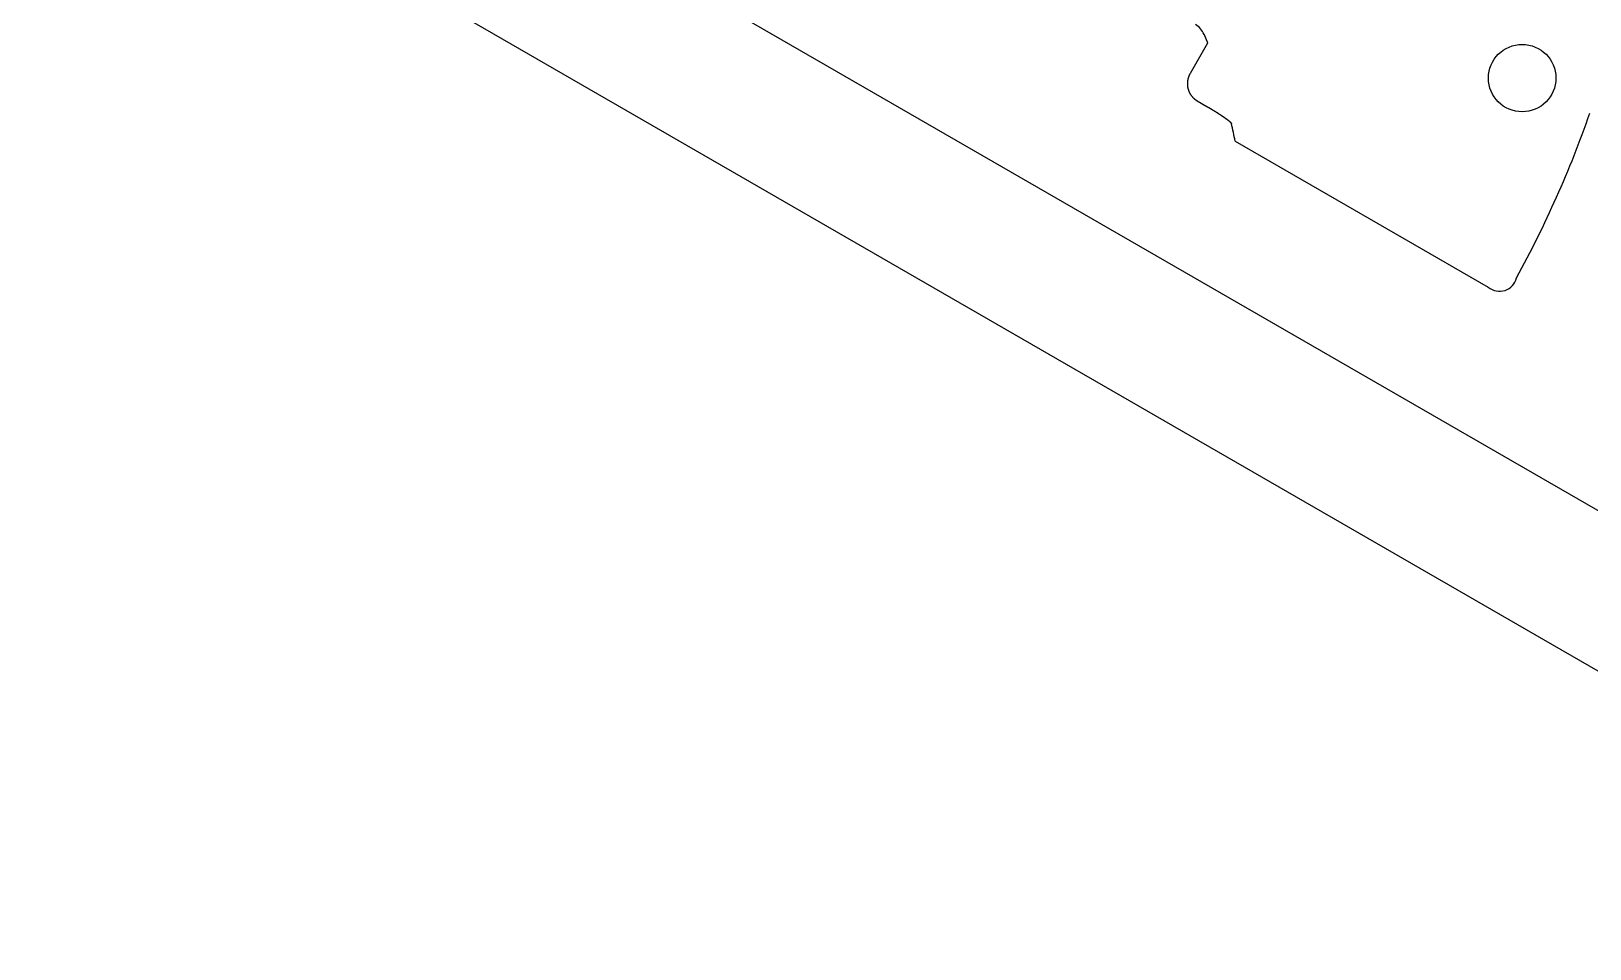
# Model space of a CAD drawing. Extents: x 442 to 745, y 5 to 355.
# Drawn here: x 489.45 to 521.81, y 40.47 to 59.53 of the extents above; entities that cross this region are included whole.
import ezdxf

# ---------------------------------------------------------------- set-up
doc = ezdxf.new("R2010")
doc.units = 0
doc.layers.add('VISIBLE__ANSI_', color=7, linetype='CONTINUOUS')

msp = doc.modelspace()

# ---------------------------------------------------------------- linework, layer by layer
at = {"layer": 'VISIBLE__ANSI_'}
for p, q in [((593.942, 8.024), (445.272, 93.859)), ((442.389, 92.195), (593.942, 4.696)), ((513.875, 59.285), (513.51, 58.652)), ((513.659, 58.086), (513.861, 57.97)), ((514.446, 57.25), (519.702, 54.215))]:
    msp.add_line(p, q, dxfattribs=at)
for points in [[(513.799, 59.465, 0), (513.799, 59.465, 0), (513.8, 59.465, 0), (513.8, 59.465, 0), (513.8, 59.465, 0), (513.8, 59.465, 0), (513.8, 59.464, 0), (513.8, 59.464, 0), (513.8, 59.464, 0), (513.8, 59.464, 0), (513.8, 59.464, 0), (513.8, 59.464, 0), (513.8, 59.463, 0), (513.8, 59.463, 0), (513.8, 59.463, 0), (513.8, 59.463, 0), (513.801, 59.463, 0), (513.801, 59.463, 0), (513.801, 59.462, 0), (513.801, 59.462, 0), (513.801, 59.462, 0), (513.801, 59.462, 0), (513.801, 59.462, 0), (513.801, 59.462, 0), (513.801, 59.462, 0), (513.801, 59.461, 0), (513.801, 59.461, 0), (513.801, 59.461, 0), (513.801, 59.461, 0), (513.801, 59.461, 0), (513.802, 59.461, 0), (513.802, 59.46, 0), (513.802, 59.46, 0), (513.802, 59.46, 0), (513.802, 59.46, 0), (513.802, 59.459, 0), (513.802, 59.459, 0), (513.802, 59.459, 0), (513.802, 59.459, 0), (513.802, 59.459, 0), (513.802, 59.459, 0), (513.802, 59.458, 0), (513.803, 59.458, 0), (513.803, 59.458, 0), (513.803, 59.458, 0), (513.803, 59.457, 0), (513.803, 59.457, 0), (513.803, 59.457, 0), (513.803, 59.457, 0), (513.803, 59.456, 0), (513.803, 59.456, 0), (513.803, 59.456, 0), (513.804, 59.456, 0), (513.804, 59.456, 0), (513.804, 59.455, 0), (513.804, 59.455, 0), (513.804, 59.455, 0), (513.804, 59.454, 0), (513.804, 59.454, 0), (513.804, 59.454, 0), (513.805, 59.453, 0), (513.805, 59.453, 0), (513.805, 59.453, 0), (513.805, 59.453, 0), (513.805, 59.452, 0), (513.805, 59.452, 0), (513.805, 59.452, 0), (513.806, 59.451, 0), (513.806, 59.451, 0), (513.806, 59.451, 0), (513.806, 59.45, 0), (513.806, 59.45, 0), (513.806, 59.45, 0), (513.806, 59.449, 0), (513.807, 59.449, 0), (513.807, 59.449, 0), (513.807, 59.448, 0), (513.807, 59.448, 0), (513.807, 59.448, 0), (513.807, 59.447, 0), (513.807, 59.447, 0), (513.808, 59.447, 0), (513.808, 59.446, 0), (513.808, 59.446, 0), (513.808, 59.445, 0), (513.808, 59.445, 0), (513.809, 59.444, 0), (513.809, 59.444, 0), (513.809, 59.444, 0), (513.809, 59.443, 0), (513.809, 59.443, 0), (513.809, 59.443, 0), (513.81, 59.442, 0), (513.81, 59.442, 0), (513.81, 59.441, 0), (513.81, 59.441, 0), (513.81, 59.44, 0), (513.811, 59.44, 0), (513.811, 59.439, 0), (513.811, 59.439, 0), (513.811, 59.438, 0), (513.811, 59.438, 0), (513.812, 59.438, 0), (513.812, 59.437, 0), (513.812, 59.437, 0), (513.812, 59.436, 0), (513.812, 59.436, 0), (513.813, 59.435, 0), (513.813, 59.435, 0), (513.813, 59.434, 0), (513.813, 59.434, 0), (513.813, 59.433, 0), (513.814, 59.433, 0), (513.814, 59.432, 0), (513.814, 59.432, 0), (513.814, 59.431, 0), (513.815, 59.431, 0), (513.815, 59.43, 0), (513.815, 59.43, 0), (513.815, 59.429, 0), (513.815, 59.429, 0), (513.816, 59.428, 0), (513.816, 59.428, 0), (513.816, 59.427, 0), (513.816, 59.427, 0), (513.817, 59.426, 0), (513.817, 59.425, 0), (513.817, 59.425, 0), (513.817, 59.424, 0), (513.818, 59.424, 0), (513.818, 59.423, 0), (513.818, 59.423, 0), (513.818, 59.422, 0), (513.818, 59.422, 0), (513.819, 59.421, 0), (513.819, 59.42, 0), (513.819, 59.42, 0), (513.819, 59.419, 0), (513.82, 59.419, 0), (513.82, 59.418, 0), (513.82, 59.418, 0), (513.82, 59.417, 0), (513.821, 59.416, 0), (513.821, 59.416, 0), (513.821, 59.415, 0), (513.821, 59.415, 0), (513.822, 59.414, 0), (513.822, 59.413, 0), (513.822, 59.413, 0), (513.822, 59.412, 0), (513.823, 59.412, 0), (513.823, 59.411, 0), (513.823, 59.41, 0), (513.824, 59.41, 0), (513.824, 59.409, 0), (513.824, 59.409, 0), (513.824, 59.408, 0), (513.825, 59.407, 0), (513.825, 59.407, 0), (513.825, 59.406, 0), (513.825, 59.406, 0), (513.826, 59.405, 0), (513.826, 59.404, 0), (513.826, 59.404, 0), (513.826, 59.403, 0), (513.827, 59.402, 0), (513.827, 59.402, 0), (513.827, 59.401, 0), (513.828, 59.4, 0), (513.828, 59.4, 0), (513.828, 59.399, 0), (513.828, 59.398, 0), (513.829, 59.398, 0), (513.829, 59.397, 0), (513.829, 59.397, 0), (513.829, 59.396, 0), (513.83, 59.395, 0), (513.83, 59.395, 0), (513.83, 59.394, 0), (513.831, 59.393, 0), (513.831, 59.393, 0), (513.831, 59.392, 0), (513.831, 59.391, 0), (513.832, 59.391, 0), (513.832, 59.39, 0), (513.832, 59.389, 0), (513.833, 59.389, 0), (513.833, 59.388, 0), (513.833, 59.387, 0), (513.833, 59.387, 0), (513.834, 59.386, 0), (513.834, 59.385, 0), (513.834, 59.385, 0), (513.835, 59.384, 0), (513.835, 59.383, 0), (513.835, 59.383, 0), (513.835, 59.382, 0), (513.836, 59.381, 0), (513.836, 59.381, 0), (513.836, 59.38, 0), (513.837, 59.379, 0), (513.837, 59.379, 0), (513.837, 59.378, 0), (513.837, 59.377, 0), (513.838, 59.377, 0), (513.838, 59.376, 0), (513.838, 59.375, 0), (513.839, 59.374, 0), (513.839, 59.374, 0), (513.839, 59.373, 0), (513.839, 59.373, 0), (513.84, 59.372, 0), (513.84, 59.371, 0), (513.84, 59.37, 0), (513.841, 59.37, 0), (513.841, 59.369, 0), (513.841, 59.368, 0), (513.841, 59.368, 0), (513.842, 59.367, 0), (513.842, 59.366, 0), (513.842, 59.366, 0), (513.843, 59.365, 0), (513.843, 59.364, 0), (513.843, 59.364, 0), (513.843, 59.363, 0), (513.844, 59.362, 0), (513.844, 59.361, 0), (513.844, 59.361, 0), (513.845, 59.36, 0), (513.845, 59.359, 0), (513.845, 59.359, 0), (513.845, 59.358, 0), (513.846, 59.358, 0), (513.846, 59.357, 0), (513.846, 59.356, 0), (513.846, 59.355, 0), (513.847, 59.355, 0), (513.847, 59.354, 0), (513.847, 59.354, 0), (513.848, 59.353, 0), (513.848, 59.352, 0), (513.848, 59.352, 0), (513.848, 59.351, 0), (513.849, 59.35, 0), (513.849, 59.35, 0), (513.849, 59.349, 0), (513.849, 59.349, 0), (513.85, 59.348, 0), (513.85, 59.347, 0), (513.85, 59.347, 0), (513.85, 59.346, 0), (513.851, 59.346, 0), (513.851, 59.345, 0), (513.851, 59.344, 0), (513.851, 59.344, 0), (513.852, 59.343, 0), (513.852, 59.343, 0), (513.852, 59.342, 0), (513.852, 59.342, 0), (513.852, 59.341, 0), (513.853, 59.34, 0), (513.853, 59.34, 0), (513.853, 59.339, 0), (513.853, 59.339, 0), (513.854, 59.338, 0), (513.854, 59.338, 0), (513.854, 59.337, 0), (513.854, 59.337, 0), (513.855, 59.336, 0), (513.855, 59.336, 0), (513.855, 59.335, 0), (513.855, 59.334, 0), (513.855, 59.334, 0), (513.856, 59.333, 0), (513.856, 59.333, 0), (513.856, 59.332, 0), (513.856, 59.332, 0), (513.856, 59.331, 0), (513.857, 59.331, 0), (513.857, 59.33, 0), (513.857, 59.33, 0), (513.857, 59.329, 0), (513.857, 59.329, 0), (513.858, 59.328, 0), (513.858, 59.328, 0), (513.858, 59.327, 0), (513.858, 59.327, 0), (513.858, 59.327, 0), (513.859, 59.326, 0), (513.859, 59.325, 0), (513.859, 59.325, 0), (513.859, 59.325, 0), (513.859, 59.324, 0), (513.86, 59.324, 0), (513.86, 59.323, 0), (513.86, 59.323, 0), (513.86, 59.322, 0), (513.86, 59.322, 0), (513.861, 59.321, 0), (513.861, 59.321, 0), (513.861, 59.321, 0), (513.861, 59.32, 0), (513.861, 59.32, 0), (513.861, 59.319, 0), (513.862, 59.319, 0), (513.862, 59.318, 0), (513.862, 59.318, 0), (513.862, 59.318, 0), (513.862, 59.317, 0), (513.862, 59.317, 0), (513.863, 59.316, 0), (513.863, 59.316, 0), (513.863, 59.316, 0), (513.863, 59.315, 0), (513.863, 59.315, 0), (513.863, 59.314, 0), (513.864, 59.314, 0), (513.864, 59.314, 0), (513.864, 59.313, 0), (513.864, 59.313, 0), (513.864, 59.312, 0), (513.864, 59.312, 0), (513.864, 59.312, 0), (513.865, 59.311, 0), (513.865, 59.311, 0), (513.865, 59.311, 0), (513.865, 59.31, 0), (513.865, 59.31, 0), (513.865, 59.309, 0), (513.866, 59.309, 0), (513.866, 59.309, 0), (513.866, 59.309, 0), (513.866, 59.308, 0), (513.866, 59.308, 0), (513.866, 59.307, 0), (513.866, 59.307, 0), (513.866, 59.307, 0), (513.867, 59.306, 0), (513.867, 59.306, 0), (513.867, 59.306, 0), (513.867, 59.306, 0), (513.867, 59.305, 0), (513.867, 59.305, 0), (513.867, 59.305, 0), (513.867, 59.304, 0), (513.868, 59.304, 0), (513.868, 59.304, 0), (513.868, 59.303, 0), (513.868, 59.303, 0), (513.868, 59.303, 0), (513.868, 59.303, 0), (513.868, 59.302, 0), (513.868, 59.302, 0), (513.869, 59.302, 0), (513.869, 59.301, 0), (513.869, 59.301, 0), (513.869, 59.301, 0), (513.869, 59.3, 0), (513.869, 59.3, 0), (513.869, 59.3, 0), (513.869, 59.3, 0), (513.869, 59.299, 0), (513.87, 59.299, 0), (513.87, 59.299, 0), (513.87, 59.299, 0), (513.87, 59.298, 0), (513.87, 59.298, 0), (513.87, 59.298, 0), (513.87, 59.298, 0), (513.87, 59.297, 0), (513.87, 59.297, 0), (513.87, 59.297, 0), (513.871, 59.297, 0), (513.871, 59.296, 0), (513.871, 59.296, 0), (513.871, 59.296, 0), (513.871, 59.296, 0), (513.871, 59.295, 0), (513.871, 59.295, 0), (513.871, 59.295, 0), (513.871, 59.295, 0), (513.871, 59.295, 0), (513.871, 59.294, 0), (513.872, 59.294, 0), (513.872, 59.294, 0), (513.872, 59.294, 0), (513.872, 59.294, 0), (513.872, 59.293, 0), (513.872, 59.293, 0), (513.872, 59.293, 0), (513.872, 59.293, 0), (513.872, 59.293, 0), (513.872, 59.292, 0), (513.872, 59.292, 0), (513.872, 59.292, 0), (513.872, 59.292, 0), (513.872, 59.292, 0), (513.873, 59.292, 0), (513.873, 59.291, 0), (513.873, 59.291, 0), (513.873, 59.291, 0), (513.873, 59.291, 0), (513.873, 59.291, 0), (513.873, 59.291, 0), (513.873, 59.29, 0), (513.873, 59.29, 0), (513.873, 59.29, 0), (513.873, 59.29, 0), (513.873, 59.29, 0), (513.873, 59.29, 0), (513.873, 59.289, 0), (513.873, 59.289, 0), (513.874, 59.289, 0), (513.874, 59.289, 0), (513.874, 59.289, 0), (513.874, 59.289, 0), (513.874, 59.289, 0), (513.874, 59.289, 0), (513.874, 59.288, 0), (513.874, 59.288, 0), (513.874, 59.288, 0), (513.874, 59.288, 0), (513.874, 59.288, 0), (513.874, 59.288, 0), (513.874, 59.288, 0), (513.874, 59.288, 0), (513.874, 59.287, 0), (513.874, 59.287, 0), (513.874, 59.287, 0), (513.874, 59.287, 0), (513.874, 59.287, 0), (513.875, 59.287, 0), (513.875, 59.287, 0), (513.875, 59.286, 0), (513.875, 59.286, 0), (513.875, 59.286, 0), (513.875, 59.286, 0), (513.875, 59.286, 0), (513.875, 59.286, 0), (513.875, 59.286, 0), (513.875, 59.285, 0), (513.875, 59.285, 0), (513.875, 59.285, 0), (513.875, 59.285, 0), (513.875, 59.285, 0), (513.875, 59.285, 0), (513.875, 59.285, 0), (513.875, 59.285, 0)], [(513.51, 58.652, 0), (513.507, 58.647, 0), (513.505, 58.643, 0), (513.503, 58.639, 0), (513.5, 58.634, 0), (513.498, 58.629, 0), (513.496, 58.625, 0), (513.494, 58.62, 0), (513.491, 58.616, 0), (513.489, 58.611, 0), (513.487, 58.606, 0), (513.485, 58.602, 0), (513.483, 58.597, 0), (513.482, 58.592, 0), (513.48, 58.587, 0), (513.478, 58.583, 0), (513.476, 58.578, 0), (513.475, 58.573, 0), (513.473, 58.568, 0), (513.472, 58.563, 0), (513.47, 58.558, 0), (513.469, 58.553, 0), (513.468, 58.548, 0), (513.466, 58.544, 0), (513.465, 58.539, 0), (513.464, 58.534, 0), (513.463, 58.529, 0), (513.462, 58.524, 0), (513.461, 58.519, 0), (513.46, 58.514, 0), (513.459, 58.509, 0), (513.458, 58.504, 0), (513.458, 58.498, 0), (513.457, 58.493, 0), (513.456, 58.488, 0), (513.456, 58.483, 0), (513.455, 58.478, 0), (513.455, 58.473, 0), (513.455, 58.468, 0), (513.454, 58.463, 0), (513.454, 58.458, 0), (513.454, 58.453, 0), (513.454, 58.448, 0), (513.454, 58.443, 0), (513.454, 58.438, 0), (513.454, 58.433, 0), (513.454, 58.428, 0), (513.454, 58.422, 0), (513.455, 58.417, 0), (513.455, 58.412, 0), (513.456, 58.407, 0), (513.456, 58.402, 0), (513.456, 58.397, 0), (513.457, 58.392, 0), (513.458, 58.387, 0), (513.458, 58.382, 0), (513.459, 58.377, 0), (513.46, 58.372, 0), (513.461, 58.367, 0), (513.462, 58.362, 0), (513.463, 58.357, 0), (513.464, 58.352, 0), (513.465, 58.347, 0), (513.466, 58.342, 0), (513.468, 58.337, 0), (513.469, 58.332, 0), (513.47, 58.328, 0), (513.472, 58.323, 0), (513.473, 58.318, 0), (513.475, 58.313, 0), (513.476, 58.308, 0), (513.478, 58.303, 0), (513.48, 58.299, 0), (513.482, 58.294, 0), (513.484, 58.289, 0), (513.485, 58.284, 0), (513.487, 58.28, 0), (513.489, 58.275, 0), (513.492, 58.27, 0), (513.494, 58.266, 0), (513.496, 58.261, 0), (513.498, 58.257, 0), (513.5, 58.252, 0), (513.503, 58.248, 0), (513.505, 58.243, 0), (513.508, 58.239, 0), (513.51, 58.234, 0), (513.513, 58.23, 0), (513.515, 58.226, 0), (513.518, 58.221, 0), (513.521, 58.217, 0), (513.524, 58.213, 0), (513.526, 58.209, 0), (513.529, 58.205, 0), (513.532, 58.201, 0), (513.535, 58.197, 0), (513.538, 58.193, 0), (513.541, 58.188, 0), (513.545, 58.184, 0), (513.548, 58.181, 0), (513.551, 58.177, 0), (513.554, 58.173, 0), (513.558, 58.169, 0), (513.561, 58.165, 0), (513.564, 58.162, 0), (513.568, 58.158, 0), (513.571, 58.154, 0), (513.575, 58.151, 0), (513.579, 58.147, 0), (513.582, 58.144, 0), (513.586, 58.14, 0), (513.59, 58.137, 0), (513.593, 58.133, 0), (513.597, 58.13, 0), (513.601, 58.127, 0), (513.605, 58.124, 0), (513.609, 58.12, 0), (513.613, 58.117, 0), (513.617, 58.114, 0), (513.621, 58.111, 0), (513.625, 58.108, 0), (513.629, 58.105, 0), (513.633, 58.102, 0), (513.637, 58.1, 0), (513.642, 58.097, 0), (513.646, 58.094, 0), (513.65, 58.092, 0), (513.655, 58.089, 0), (513.659, 58.086, 0)], [(513.861, 57.97, 0), (513.863, 57.968, 0), (513.865, 57.967, 0), (513.867, 57.966, 0), (513.869, 57.965, 0), (513.871, 57.964, 0), (513.873, 57.962, 0), (513.876, 57.961, 0), (513.878, 57.96, 0), (513.88, 57.959, 0), (513.882, 57.958, 0), (513.884, 57.956, 0), (513.886, 57.955, 0), (513.888, 57.954, 0), (513.891, 57.953, 0), (513.893, 57.951, 0), (513.895, 57.95, 0), (513.897, 57.949, 0), (513.899, 57.947, 0), (513.901, 57.946, 0), (513.904, 57.945, 0), (513.906, 57.944, 0), (513.908, 57.942, 0), (513.91, 57.941, 0), (513.912, 57.94, 0), (513.915, 57.938, 0), (513.917, 57.937, 0), (513.919, 57.936, 0), (513.921, 57.934, 0), (513.923, 57.933, 0), (513.926, 57.932, 0), (513.928, 57.931, 0), (513.93, 57.929, 0), (513.932, 57.928, 0), (513.934, 57.927, 0), (513.937, 57.925, 0), (513.939, 57.924, 0), (513.941, 57.923, 0), (513.943, 57.921, 0), (513.945, 57.92, 0), (513.948, 57.919, 0), (513.95, 57.917, 0), (513.952, 57.916, 0), (513.954, 57.915, 0), (513.957, 57.913, 0), (513.959, 57.912, 0), (513.961, 57.911, 0), (513.963, 57.909, 0), (513.965, 57.908, 0), (513.968, 57.907, 0), (513.97, 57.905, 0), (513.972, 57.904, 0), (513.974, 57.903, 0), (513.976, 57.901, 0), (513.979, 57.9, 0), (513.981, 57.899, 0), (513.983, 57.897, 0), (513.985, 57.896, 0), (513.987, 57.895, 0), (513.99, 57.893, 0), (513.992, 57.892, 0), (513.994, 57.891, 0), (513.996, 57.889, 0), (513.998, 57.888, 0), (514.001, 57.887, 0), (514.003, 57.885, 0), (514.005, 57.884, 0), (514.007, 57.883, 0), (514.009, 57.881, 0), (514.011, 57.88, 0), (514.013, 57.879, 0), (514.016, 57.877, 0), (514.018, 57.876, 0), (514.02, 57.875, 0), (514.022, 57.873, 0), (514.024, 57.872, 0), (514.026, 57.871, 0), (514.028, 57.87, 0), (514.03, 57.868, 0), (514.033, 57.867, 0), (514.035, 57.866, 0), (514.037, 57.864, 0), (514.039, 57.863, 0), (514.041, 57.862, 0), (514.043, 57.86, 0), (514.045, 57.859, 0), (514.047, 57.858, 0), (514.049, 57.857, 0), (514.051, 57.855, 0), (514.053, 57.854, 0), (514.055, 57.853, 0), (514.057, 57.852, 0), (514.059, 57.85, 0), (514.061, 57.849, 0), (514.063, 57.848, 0), (514.065, 57.846, 0), (514.067, 57.845, 0), (514.069, 57.844, 0), (514.071, 57.843, 0), (514.073, 57.842, 0), (514.075, 57.84, 0), (514.077, 57.839, 0), (514.078, 57.838, 0), (514.08, 57.837, 0), (514.082, 57.836, 0), (514.084, 57.834, 0), (514.086, 57.833, 0), (514.088, 57.832, 0), (514.09, 57.831, 0), (514.092, 57.829, 0), (514.094, 57.828, 0), (514.096, 57.827, 0), (514.098, 57.825, 0), (514.1, 57.824, 0), (514.102, 57.823, 0), (514.104, 57.822, 0), (514.106, 57.82, 0), (514.108, 57.819, 0), (514.11, 57.818, 0), (514.112, 57.816, 0), (514.114, 57.815, 0), (514.116, 57.814, 0), (514.118, 57.813, 0), (514.12, 57.811, 0), (514.122, 57.81, 0), (514.124, 57.809, 0), (514.126, 57.807, 0), (514.128, 57.806, 0), (514.13, 57.805, 0), (514.132, 57.803, 0), (514.134, 57.802, 0), (514.136, 57.801, 0), (514.138, 57.8, 0), (514.14, 57.798, 0), (514.142, 57.797, 0), (514.144, 57.796, 0), (514.145, 57.794, 0), (514.147, 57.793, 0), (514.149, 57.792, 0), (514.151, 57.79, 0), (514.153, 57.789, 0), (514.155, 57.788, 0), (514.157, 57.786, 0), (514.159, 57.785, 0), (514.161, 57.784, 0), (514.163, 57.783, 0), (514.165, 57.781, 0), (514.167, 57.78, 0), (514.169, 57.779, 0), (514.171, 57.778, 0), (514.173, 57.776, 0), (514.175, 57.775, 0), (514.176, 57.774, 0), (514.178, 57.772, 0), (514.18, 57.771, 0), (514.182, 57.77, 0), (514.184, 57.769, 0), (514.186, 57.767, 0), (514.188, 57.766, 0), (514.19, 57.765, 0), (514.191, 57.764, 0), (514.193, 57.762, 0), (514.195, 57.761, 0), (514.197, 57.76, 0), (514.199, 57.758, 0), (514.2, 57.757, 0), (514.202, 57.756, 0), (514.204, 57.755, 0), (514.206, 57.754, 0), (514.208, 57.752, 0), (514.209, 57.751, 0), (514.211, 57.75, 0), (514.213, 57.749, 0), (514.215, 57.747, 0), (514.216, 57.746, 0), (514.218, 57.745, 0), (514.22, 57.744, 0), (514.221, 57.743, 0), (514.223, 57.742, 0), (514.225, 57.74, 0), (514.226, 57.739, 0), (514.228, 57.738, 0), (514.23, 57.737, 0), (514.231, 57.736, 0), (514.233, 57.735, 0), (514.234, 57.733, 0), (514.236, 57.732, 0), (514.238, 57.731, 0), (514.239, 57.73, 0), (514.241, 57.729, 0), (514.242, 57.728, 0), (514.244, 57.727, 0), (514.245, 57.726, 0), (514.247, 57.724, 0), (514.249, 57.723, 0), (514.25, 57.722, 0), (514.252, 57.721, 0), (514.253, 57.72, 0), (514.255, 57.719, 0), (514.256, 57.718, 0), (514.258, 57.717, 0), (514.259, 57.715, 0), (514.261, 57.714, 0), (514.262, 57.713, 0), (514.264, 57.712, 0), (514.266, 57.711, 0), (514.267, 57.71, 0), (514.269, 57.709, 0), (514.27, 57.707, 0), (514.272, 57.706, 0), (514.273, 57.705, 0), (514.275, 57.704, 0), (514.276, 57.703, 0), (514.278, 57.702, 0), (514.279, 57.701, 0), (514.281, 57.699, 0), (514.282, 57.698, 0), (514.284, 57.697, 0), (514.285, 57.696, 0), (514.286, 57.695, 0), (514.288, 57.694, 0), (514.289, 57.693, 0), (514.291, 57.692, 0), (514.292, 57.691, 0), (514.294, 57.689, 0), (514.295, 57.688, 0), (514.296, 57.687, 0), (514.298, 57.686, 0), (514.299, 57.685, 0), (514.301, 57.684, 0), (514.302, 57.683, 0), (514.303, 57.682, 0), (514.305, 57.681, 0), (514.306, 57.68, 0), (514.307, 57.679, 0), (514.309, 57.678, 0), (514.31, 57.676, 0), (514.311, 57.675, 0), (514.312, 57.674, 0), (514.314, 57.673, 0), (514.315, 57.672, 0), (514.316, 57.671, 0), (514.317, 57.67, 0), (514.319, 57.669, 0), (514.32, 57.668, 0), (514.321, 57.667, 0), (514.322, 57.666, 0), (514.323, 57.665, 0), (514.324, 57.664, 0), (514.325, 57.663, 0), (514.327, 57.663, 0), (514.328, 57.662, 0), (514.329, 57.661, 0), (514.33, 57.66, 0), (514.331, 57.659, 0), (514.332, 57.658, 0), (514.333, 57.657, 0), (514.334, 57.656, 0), (514.335, 57.655, 0), (514.336, 57.654, 0), (514.337, 57.654, 0), (514.338, 57.653, 0), (514.339, 57.652, 0), (514.34, 57.651, 0), (514.34, 57.65, 0), (514.341, 57.649, 0), (514.342, 57.649, 0), (514.343, 57.648, 0), (514.344, 57.647, 0), (514.345, 57.646, 0), (514.346, 57.645, 0), (514.347, 57.644, 0), (514.347, 57.644, 0), (514.348, 57.643, 0), (514.349, 57.642, 0), (514.35, 57.641, 0), (514.351, 57.64, 0), (514.351, 57.64, 0), (514.352, 57.639, 0), (514.353, 57.638, 0), (514.354, 57.637, 0), (514.354, 57.636, 0), (514.355, 57.636, 0), (514.356, 57.635, 0), (514.356, 57.634, 0), (514.357, 57.633, 0), (514.358, 57.633, 0), (514.358, 57.632, 0), (514.359, 57.631, 0), (514.36, 57.63, 0), (514.36, 57.63, 0), (514.361, 57.629, 0), (514.361, 57.628, 0), (514.362, 57.628, 0), (514.362, 57.627, 0), (514.363, 57.626, 0), (514.363, 57.626, 0), (514.364, 57.625, 0), (514.364, 57.624, 0), (514.365, 57.624, 0), (514.365, 57.623, 0), (514.366, 57.623, 0), (514.366, 57.622, 0), (514.367, 57.621, 0), (514.367, 57.621, 0), (514.367, 57.62, 0), (514.368, 57.62, 0), (514.368, 57.619, 0), (514.368, 57.618, 0), (514.369, 57.618, 0), (514.369, 57.617, 0), (514.369, 57.617, 0), (514.369, 57.616, 0), (514.37, 57.616, 0), (514.37, 57.615, 0), (514.37, 57.615, 0), (514.37, 57.614, 0), (514.37, 57.614, 0), (514.37, 57.614, 0), (514.37, 57.613, 0)]]:
    msp.add_polyline3d(points, dxfattribs=at)
msp.add_circle((520.405, 58.559), 0.7, dxfattribs=at)
for centre, radius, start, end in [((513.417, 59.314), 0.412, 21.6227, 60), ((501.876, 54.842), 12.798, 10.8433, 12.5054), ((500.792, 65.128), 22.248, 331.1977, 340.8539), ((519.935, 54.493), 0.363, 229.9961, 346.6627)]:
    msp.add_arc(centre, radius, start, end, dxfattribs=at)

doc.saveas('drawing.dxf')
